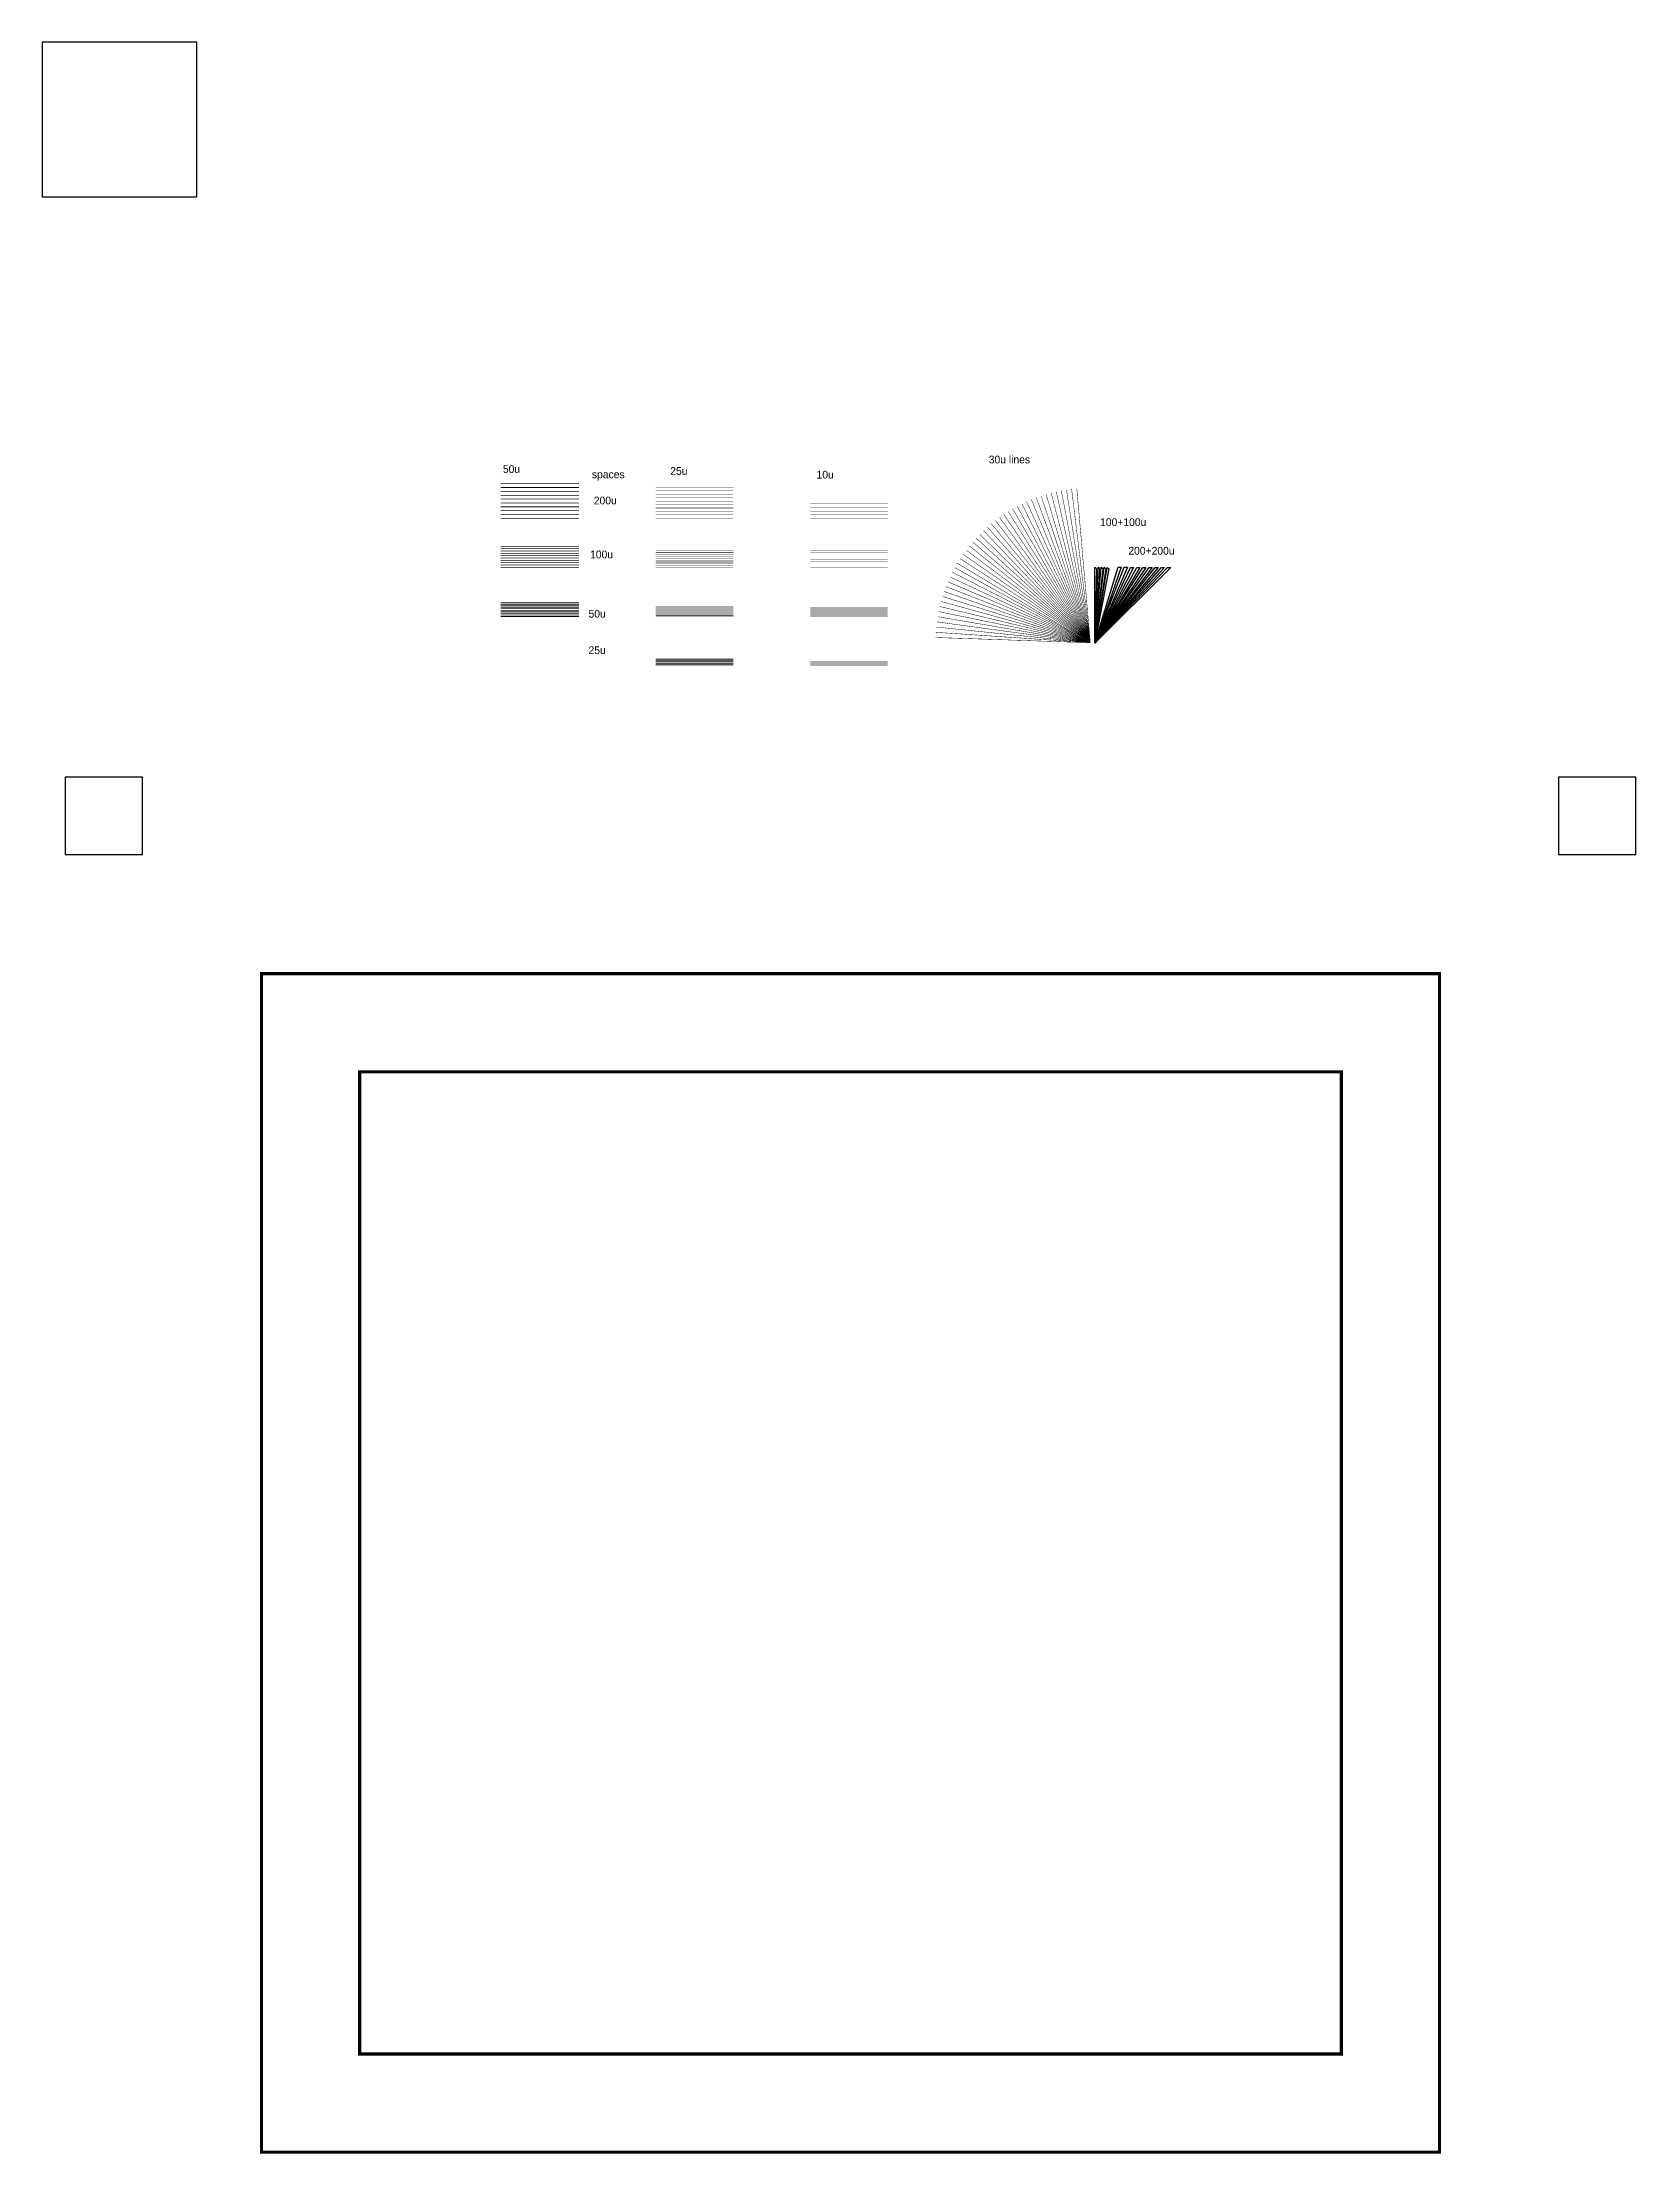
# Model space of a CAD drawing. Extents: x 210 to 215910, y 3135 to 279260.
# Drawn here: x 210 to 103297, y 142735 to 279260 of the extents above; entities that cross this region are included whole.
import ezdxf
from ezdxf.enums import TextEntityAlignment as Align

# ---------------------------------------------------------------- set-up
doc = ezdxf.new("R2010")
doc.units = 0
doc.layers.add('MASK_CPG_', color=20, linetype='CONTINUOUS')

msp = doc.modelspace()

# ---------------------------------------------------------------- linework, layer by layer
at = {"layer": 'MASK_CPG_'}
for points in [[(210, 269260), (10210, 269260), (10210, 279260), (210, 279260)], [(68310, 240410), (69810, 245310), (70010, 245310)], [(68310, 240410), (68710, 245310), (68810, 245210)], [(68310, 240410), (68510, 245310), (68610, 245210)], [(68310, 240410), (68310, 245310), (68410, 245210)], [(68310, 240410), (70210, 245309), (70410, 245309)], [(68310, 240410), (68910, 245309), (69010, 245209)], [(68310, 240410), (70610, 245308), (70810, 245308)], [(68310, 240410), (69110, 245308), (69210, 245208)], [(68310, 240410), (71010, 245307), (71210, 245307)], [(68310, 240410), (71410, 245306), (71610, 245306)], [(68310, 240410), (71810, 245305), (72010, 245305)], [(68310, 240410), (72210, 245304), (72410, 245304)], [(68310, 240410), (72610, 245303), (72810, 245303)], [(68310, 240410), (73010, 245302), (73210, 245302)], [(1697, 226735), (6697, 226735), (6697, 231735), (1697, 231735)], [(98297, 226735), (103297, 226735), (103297, 231735), (98297, 231735)]]:
    msp.add_lwpolyline(points, close=True, dxfattribs=at)
for points, const_width in [([(34925, 250720), (29875, 250720)], 50), ([(34925, 250470), (29875, 250470)], 50), ([(34925, 250220), (29875, 250220)], 50), ([(34925, 249970), (29875, 249970)], 50), ([(44913, 250495), (39887, 250495)], 25), ([(44913, 250270), (39887, 250270)], 25), ([(44913, 250045), (39887, 250045)], 25), ([(54905, 250585), (49895, 250585)], 10), ([(54905, 250350), (49895, 250350)], 10), ([(54905, 250115), (49895, 250115)], 10), ([(54905, 249880), (49895, 249880)], 10), ([(64828, 249930), (68012, 240429)], 30), ([(65151, 250032), (68011, 240430)], 30), ([(65475, 250123), (68011, 240429)], 30), ([(65804, 250203), (68011, 240429)], 30), ([(66134, 250272), (68011, 240429)], 30), ([(66467, 250330), (68010, 240429)], 30), ([(66801, 250376), (68011, 240429)], 30), ([(67137, 250411), (68010, 240429)], 30), ([(34925, 249720), (29875, 249720)], 50), ([(34925, 249470), (29875, 249470)], 50), ([(34925, 249220), (29875, 249220)], 50), ([(34925, 248970), (29875, 248970)], 50), ([(34925, 248720), (29875, 248720)], 50), ([(34925, 248470), (29875, 248470)], 50), ([(44913, 249820), (39887, 249820)], 25), ([(44913, 249595), (39887, 249595)], 25), ([(44913, 249370), (39887, 249370)], 25), ([(44913, 249145), (39887, 249145)], 25), ([(44913, 248920), (39887, 248920)], 25), ([(44913, 248695), (39887, 248695)], 25), ([(44913, 248470), (39887, 248470)], 25), ([(54905, 249645), (49895, 249645)], 10), ([(54905, 249410), (49895, 249410)], 10), ([(54905, 249175), (49895, 249175)], 10), ([(54905, 248940), (49895, 248940)], 10), ([(54905, 248705), (49895, 248705)], 10), ([(62136, 248545), (68013, 240430)], 30), ([(62413, 248739), (68012, 240430)], 30), ([(62696, 248923), (68013, 240429)], 30), ([(62985, 249097), (68013, 240430)], 30), ([(63280, 249262), (68012, 240430)], 30), ([(63580, 249416), (68013, 240430)], 30), ([(63886, 249561), (68012, 240429)], 30), ([(64195, 249694), (68012, 240429)], 30), ([(64510, 249817), (68012, 240429)], 30), ([(54905, 248470), (49895, 248470)], 10), ([(60626, 247200), (68014, 240431)], 30), ([(60858, 247446), (68014, 240430)], 30), ([(61099, 247682), (68013, 240430)], 30), ([(61347, 247911), (68013, 240430)], 30), ([(61603, 248132), (68014, 240430)], 30), ([(61866, 248343), (68013, 240430)], 30), ([(34925, 246660), (29875, 246660)], 50), ([(34925, 246510), (29875, 246510)], 50), ([(34925, 246360), (29875, 246360)], 50), ([(34925, 246210), (29875, 246210)], 50), ([(34925, 246060), (29875, 246060)], 50), ([(34925, 245910), (29875, 245910)], 50), ([(34925, 245760), (29875, 245760)], 50), ([(44913, 246405), (39887, 246405)], 25), ([(44913, 246280), (39887, 246280)], 25), ([(44913, 246155), (39887, 246155)], 25), ([(44913, 246030), (39887, 246030)], 25), ([(44913, 245905), (39887, 245905)], 25), ([(44913, 245780), (39887, 245780)], 25), ([(54905, 246515), (49895, 246515)], 10), ([(54905, 246380), (49895, 246380)], 10), ([(54905, 246245), (49895, 246245)], 10), ([(54905, 246110), (49895, 246110)], 10), ([(54905, 245975), (49895, 245975)], 10), ([(54905, 245840), (49895, 245840)], 10), ([(59595, 245865), (68015, 240431)], 30), ([(59784, 246146), (68014, 240431)], 30), ([(59981, 246420), (68014, 240431)], 30), ([(60187, 246687), (68014, 240431)], 30), ([(60403, 246948), (68013, 240431)], 30), ([(34925, 245610), (29875, 245610)], 50), ([(34925, 245460), (29875, 245460)], 50), ([(34925, 245310), (29875, 245310)], 50), ([(44913, 245655), (39887, 245655)], 25), ([(44913, 245530), (39887, 245530)], 25), ([(44913, 245405), (39887, 245405)], 25), ([(44913, 245280), (39887, 245280)], 25), ([(54905, 245705), (49895, 245705)], 10), ([(54905, 245570), (49895, 245570)], 10), ([(54905, 245435), (49895, 245435)], 10), ([(54905, 245300), (49895, 245300)], 10), ([(58803, 244377), (68015, 240432)], 30), ([(58941, 244684), (68015, 240432)], 30), ([(59091, 244988), (68014, 240432)], 30), ([(59249, 245286), (68014, 240432)], 30), ([(59389, 245579), (67986, 240431)], 30), ([(34925, 243030), (29875, 243030)], 50), ([(58358, 243103), (68014, 240433)], 30), ([(58453, 243426), (68014, 240433)], 30), ([(58559, 243747), (68015, 240432)], 30), ([(58676, 244063), (68015, 240433)], 30), ([(34925, 242930), (29875, 242930)], 50), ([(34925, 242830), (29875, 242830)], 50), ([(34925, 242730), (29875, 242730)], 50), ([(34925, 242630), (29875, 242630)], 50), ([(34925, 242530), (29875, 242530)], 50), ([(34925, 242430), (29875, 242430)], 50), ([(34925, 242330), (29875, 242330)], 50), ([(34925, 242230), (29875, 242230)], 50), ([(34925, 242130), (29875, 242130)], 50), ([(44913, 242805), (39887, 242805)], 25), ([(44913, 242730), (39887, 242730)], 25), ([(44913, 242655), (39887, 242655)], 25), ([(44913, 242580), (39887, 242580)], 25), ([(44913, 242505), (39887, 242505)], 25), ([(44913, 242430), (39887, 242430)], 25), ([(44913, 242355), (39887, 242355)], 25), ([(44913, 242280), (39887, 242280)], 25), ([(44913, 242205), (39887, 242205)], 25), ([(44913, 242130), (39887, 242130)], 25), ([(54905, 242715), (49895, 242715)], 10), ([(54905, 242650), (49895, 242650)], 10), ([(54905, 242585), (49895, 242585)], 10), ([(54905, 242520), (49895, 242520)], 10), ([(54905, 242455), (49895, 242455)], 10), ([(54905, 242390), (49895, 242390)], 10), ([(54905, 242325), (49895, 242325)], 10), ([(54905, 242260), (49895, 242260)], 10), ([(54905, 242195), (49895, 242195)], 10), ([(54905, 242130), (49895, 242130)], 10), ([(58086, 241781), (68015, 240433)], 30), ([(58137, 242115), (68015, 240433)], 30), ([(58199, 242446), (68015, 240433)], 30), ([(58272, 242776), (68015, 240432)], 30), ([(58001, 240772), (68015, 240433)], 30), ([(58018, 241109), (68015, 240434)], 30), ([(58046, 241446), (68015, 240433)], 30), ([(44913, 239410), (39887, 239410)], 25), ([(44913, 239360), (39887, 239360)], 25), ([(44913, 239310), (39887, 239310)], 25), ([(44913, 239260), (39887, 239260)], 25), ([(44913, 239210), (39887, 239210)], 25), ([(44913, 239160), (39887, 239160)], 25), ([(44913, 239110), (39887, 239110)], 25), ([(44913, 239060), (39887, 239060)], 25), ([(44913, 239010), (39887, 239010)], 25), ([(44913, 238960), (39887, 238960)], 25), ([(54905, 239275), (49895, 239275)], 10), ([(54905, 239240), (49895, 239240)], 10), ([(54905, 239205), (49895, 239205)], 10), ([(54905, 239170), (49895, 239170)], 10), ([(54905, 239135), (49895, 239135)], 10), ([(54905, 239100), (49895, 239100)], 10), ([(54905, 239065), (49895, 239065)], 10), ([(54905, 239030), (49895, 239030)], 10), ([(54905, 238995), (49895, 238995)], 10), ([(54905, 238960), (49895, 238960)], 10), ([(14397, 219135), (14397, 142835), (90597, 142835), (90597, 219035), (14297, 219035)], 200), ([(20747, 212785), (20747, 149185), (84247, 149185), (84247, 212685), (20647, 212685)], 200)]:
    msp.add_lwpolyline(points, dxfattribs=dict(at, const_width=const_width))

# ---------------------------------------------------------------- texts
for s, p in [('50u', (30010, 251910)), ('spaces', (35770, 251570)), ('25u', (40840, 251790)), ('10u', (50300, 251550)), ('30u lines', (61440, 252530)), ('200u', (35890, 249880)), ('100+100u', (68640, 248480)), ('100u', (35650, 246390)), ('200+200u', (70470, 246630)), ('50u', (35550, 242560)), ('25u', (35550, 240200))]:
    msp.add_text(s, height=500, dxfattribs=at).set_placement(p, align=Align.TOP_LEFT)

doc.saveas('drawing.dxf')
